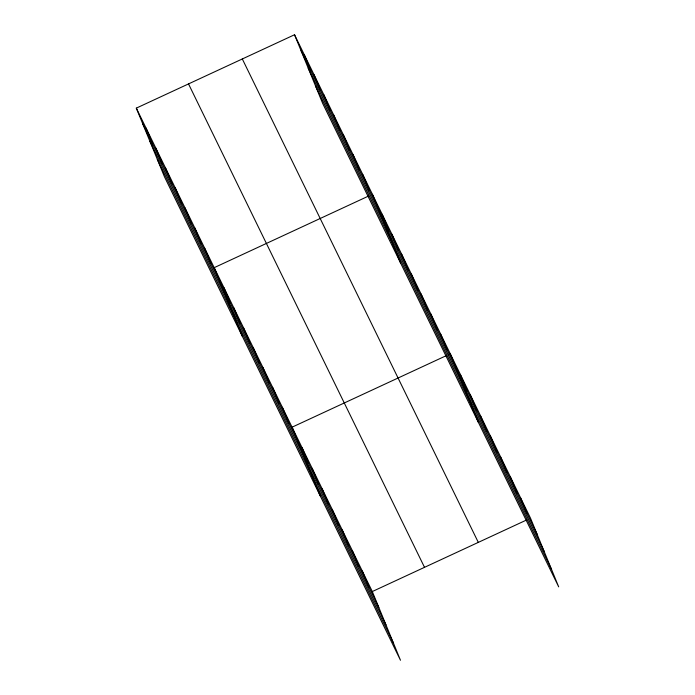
<?xml version="1.0" encoding="UTF-8"?>
<svg xmlns="http://www.w3.org/2000/svg" width="695" height="695" viewBox="0 0 695 695"><rect width="100%" height="100%" fill="white"/><g stroke="black" fill="none" stroke-linecap="round" stroke-linejoin="round"><path stroke-width="1.04" d="M136.307 108.133L372.303 591.549L400.476 660.25L164.489 176.834L136.307 108.133L294.524 34.75L530.511 518.166L558.693 586.867L322.697 103.451L294.524 34.75M368.532 196.068L214.19 267.662L242.364 336.363M446.407 355.597L292.065 427.19L320.239 495.891M448.345 354.702L450.273 353.807L478.455 422.508M372.303 591.549L526.645 519.964M301.031 50.622L537.026 534.047M308.18 68.058L544.176 551.474M315.547 86.015L551.543 569.44M242.312 58.962L478.308 542.387M188.519 83.913L424.515 567.337M142.823 124.005L378.81 607.421M149.972 141.441L385.96 624.857M157.339 159.398L393.327 642.814M520.486 497.629L526.992 513.501M510.451 477.083L516.967 492.955M500.426 456.537L506.933 472.409M490.392 435.991L496.908 451.863M480.367 415.445L486.874 431.317M470.333 394.899L476.848 410.771M460.307 374.353L466.814 390.225M440.543 333.869L447.05 349.741M430.804 313.923L437.32 329.795M421.074 293.985L427.581 309.857M411.336 274.038L417.851 289.919M401.606 254.101L408.113 269.973M391.867 234.163L398.383 250.035M382.137 214.216L388.644 230.097M372.398 194.279L400.572 262.979M362.668 174.341L369.175 190.213M352.93 154.394L359.437 170.266M343.2 134.456L349.707 150.328M333.461 114.51L339.968 130.391M323.731 94.572L330.238 110.444M313.992 74.634L320.499 90.506M304.254 54.688L310.769 70.569M362.269 571.003L368.784 586.875M352.243 550.457L358.75 566.338M342.209 529.911L348.725 545.792M332.184 509.374L338.691 525.246M322.15 488.828L328.666 504.7M312.125 468.282L318.631 484.154M302.09 447.736L308.606 463.608M282.326 407.244L288.842 423.125M272.596 387.306L279.103 403.178M262.858 367.368L269.373 383.24M253.128 347.422L259.635 363.294M243.389 327.484L249.905 343.356M233.659 307.546L240.166 323.418M223.92 287.6L230.436 303.472M204.452 247.715L210.967 263.596M194.722 227.778L201.229 243.65M184.983 207.84L191.49 223.712M175.253 187.893L181.76 203.765M165.514 167.955L172.021 183.827M155.784 148.018L162.291 163.89M146.046 128.071L152.553 143.943"/></g></svg>
